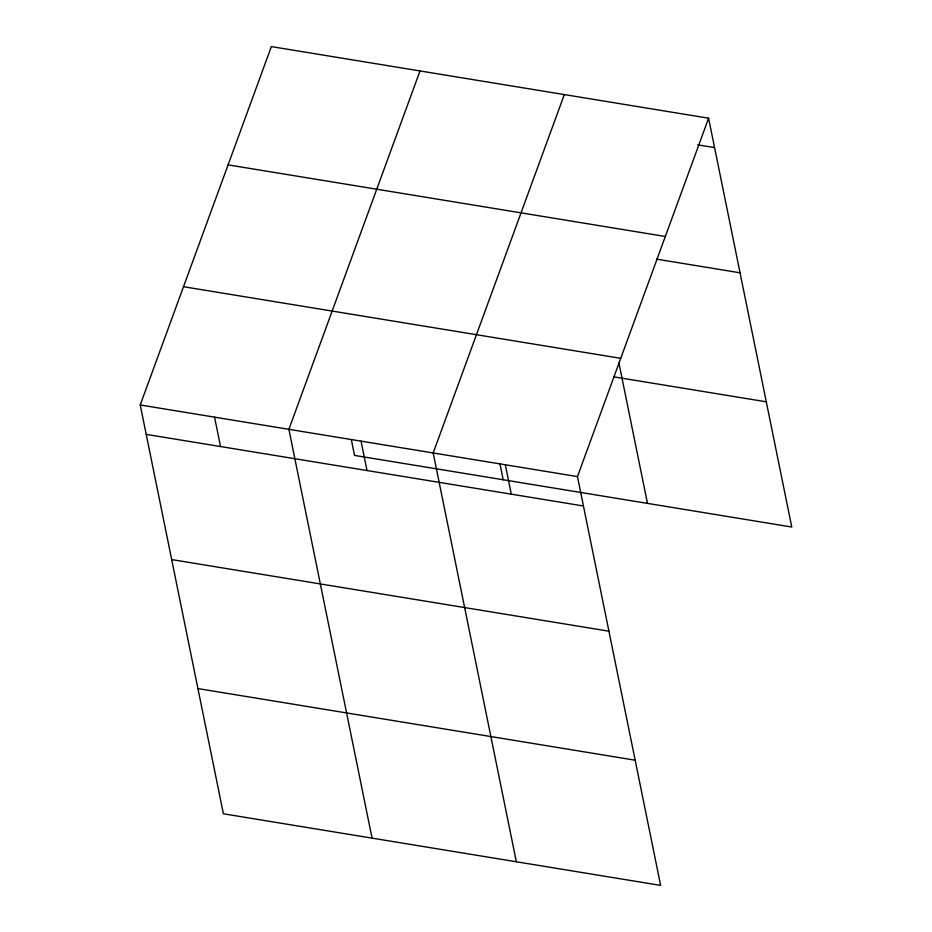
<?xml version="1.0" encoding="UTF-8"?>
<svg xmlns="http://www.w3.org/2000/svg" width="932" height="932" viewBox="0 0 932 932"><rect width="100%" height="100%" fill="white"/><g stroke="black" fill="none" stroke-linecap="round" stroke-linejoin="round"><path stroke-width="1.4" d="M708.6 118.213L577.467 476.59L660.637 885.4L223.4 813.787L140.231 404.977L271.363 46.6L708.6 118.213L791.769 527.023L354.533 455.41L351.352 439.753M420.017 70.948L288.885 429.326L372.066 838.136M564.314 94.575L433.182 452.964L516.351 861.762M697.602 144.821L714.576 147.606M228.095 164.871L665.32 236.483M656.594 259.143L740.055 272.808M183.511 286.718L620.735 358.331M613.524 376.796L766.29 401.808M140.231 404.977L577.467 476.59M146.208 434.37L583.444 505.983M171.686 559.584L608.922 631.197M197.934 688.585L635.158 760.197M618.871 362.758L647.484 503.385M505.319 464.777L511.295 494.17M500.006 464.101L503.198 479.759M361.034 441.151L367.01 470.543M214.558 417.152L220.546 446.545"/></g></svg>
